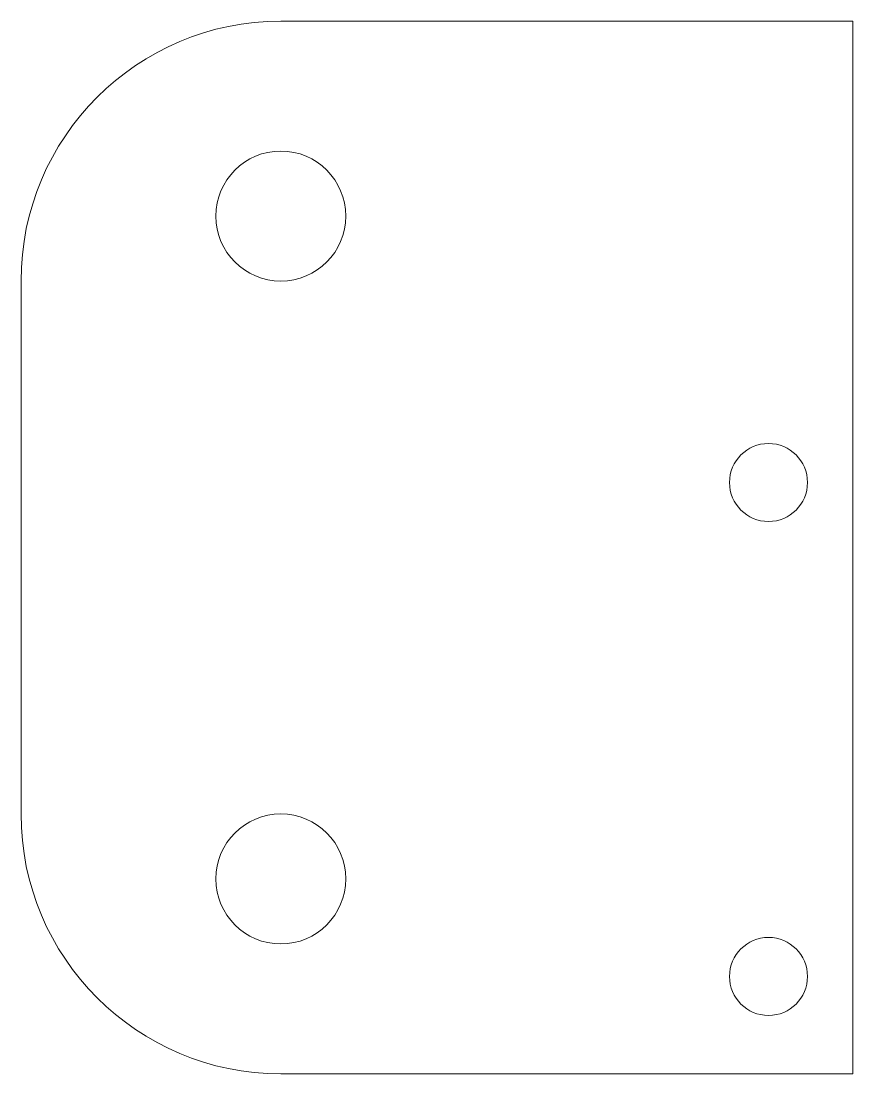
# Model space of a CAD drawing. Header units: millimetres. Extents: x -10 to 22, y 46.5 to 87.
import ezdxf

# ---------------------------------------------------------------- set-up
doc = ezdxf.new("R2010")
doc.units = ezdxf.units.MM

msp = doc.modelspace()

# ---------------------------------------------------------------- linework, layer by layer
at = {"color": 7, "linetype": 'Continuous', "lineweight": 15}
for p, q in [((22, 87), (-0.016, 87)), ((22, 46.5), (22, 87)), ((-10.016, 77), (-10.016, 56.5)), ((-0.016, 46.5), (22, 46.5))]:
    msp.add_line(p, q, dxfattribs=at)
for centre, radius in [((-0.019, 79.5), 2.5), ((18.75, 69.25), 1.5), ((-0.019, 54), 2.5), ((18.75, 50.25), 1.5)]:
    msp.add_circle(centre, radius, dxfattribs=at)
for centre, start, end in [((-0.016, 77), 90, 180), ((-0.016, 56.5), 180, 270)]:
    msp.add_arc(centre, 10, start, end, dxfattribs=at)

doc.saveas('drawing.dxf')
